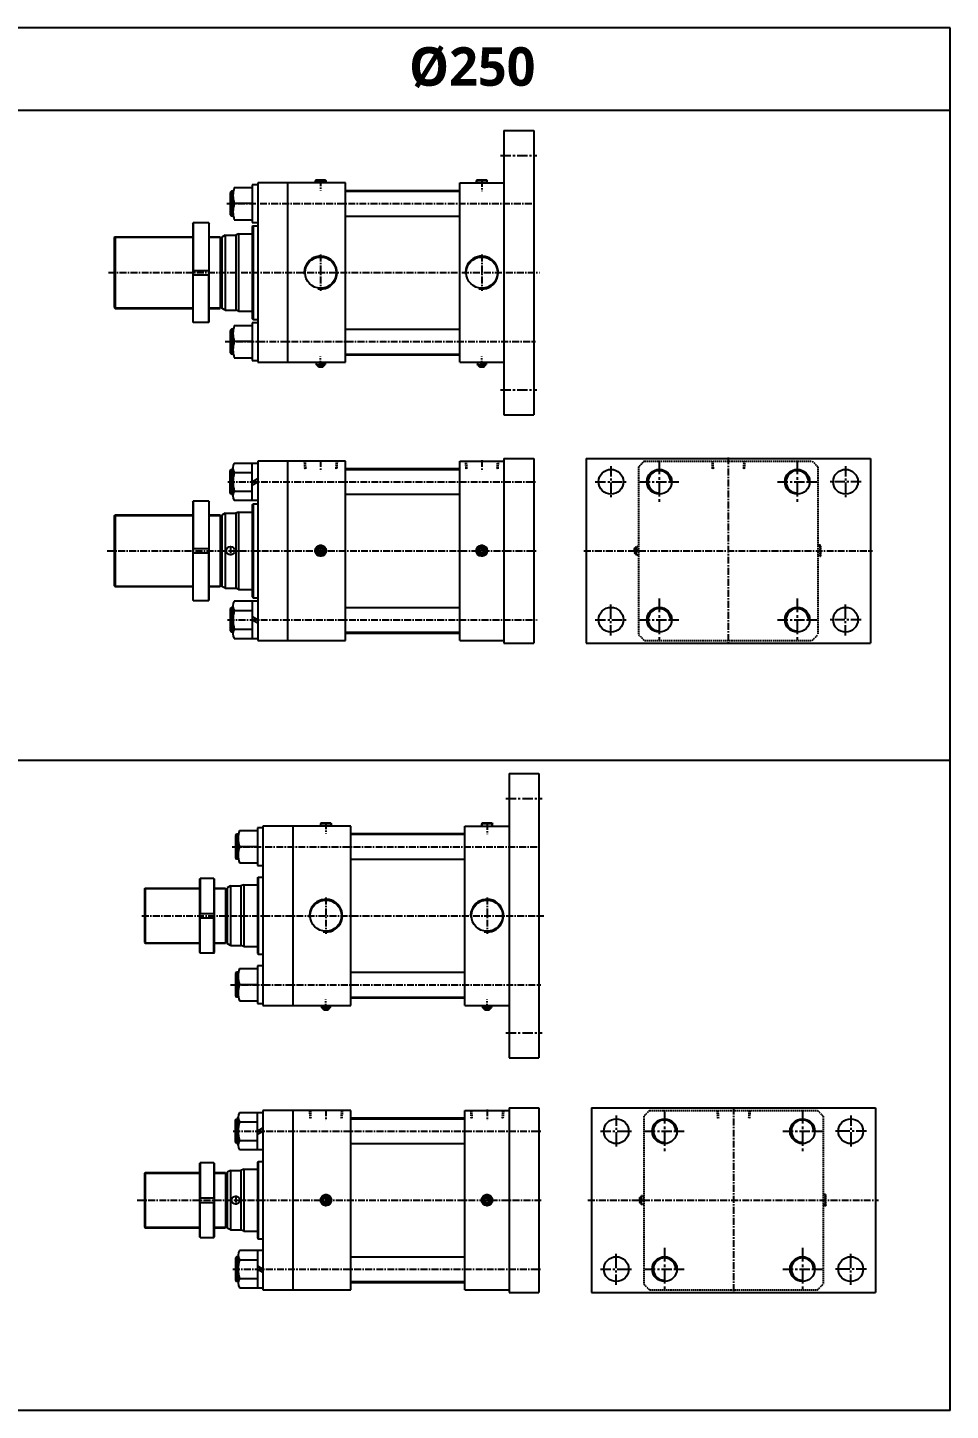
# Model space of a CAD drawing. Extents: x -819 to 29893, y -8942 to 3948.
# Drawn here: x 6461 to 8133, y 0 to 2506 of the extents above; entities that cross this region are included whole.
import ezdxf

# ---------------------------------------------------------------- set-up
doc = ezdxf.new("R2010")
doc.units = 0
doc.header["$LTSCALE"] = 10
doc.header["$MEASUREMENT"] = 0
for name, pattern in [('CENTER', [2, 1.25, -0.25, 0.25, -0.25]), ('CENTERX2', [4, 2.5, -0.5, 0.5, -0.5]), ('HIDDEN', [0.375, 0.25, -0.125])]:
    doc.linetypes.add(name, pattern=pattern)
doc.layers.get('0').update_dxf_attribs({"linetype": 'CONTINUOUS'})
for name, color, linetype in [('CEN', 1, 'CENTERX2'), ('DIM', 2, 'CONTINUOUS'), ('ML', 7, 'CONTINUOUS')]:
    doc.layers.add(name, color=color, linetype=linetype)
doc.styles.add('문자', font='romans.shx')

msp = doc.modelspace()

# ---------------------------------------------------------------- linework, layer by layer
for p, q in [((8133.3, 2505.7), (0, 2505.7)), ((8133.3, 0), (8133.3, 2505.7)), ((8133.3, 2355.7), (0, 2355.7)), ((8133.3, 1177.9), (0, 1177.9)), ((8133.3, 0), (0, 0))]:
    msp.add_line(p, q)
at = {"layer": 'CEN', "color": 1, "linetype": 'CENTER', "ltscale": 1.5}
for p, q in [((7318.3, 2274.3), (7384.3, 2274.3)), ((7318.3, 1849.3), (7384.3, 1849.3)), ((7518.4, 1711.2), (7518.4, 1654.2)), ((7943.4, 1711.2), (7943.4, 1654.2)), ((7489.9, 1682.7), (7546.9, 1682.7)), ((7570.4, 1682.7), (7641.3, 1682.7)), ((7820.4, 1682.7), (7891.3, 1682.7)), ((7971.9, 1682.7), (7914.9, 1682.7)), ((7518.4, 1404.2), (7518.4, 1461.2)), ((7943.4, 1404.2), (7943.4, 1461.2)), ((7489.9, 1432.7), (7546.9, 1432.7)), ((7570.4, 1432.7), (7641.3, 1432.7)), ((7820.4, 1432.7), (7891.3, 1432.7)), ((7971.9, 1432.7), (7914.9, 1432.7)), ((7327.8, 1108.9), (7393.8, 1108.9)), ((7327.8, 683.9), (7393.8, 683.9)), ((7527.9, 534.4), (7527.9, 477.4)), ((7952.9, 534.4), (7952.9, 477.4)), ((7499.4, 505.9), (7556.4, 505.9)), ((7579.9, 505.9), (7650.8, 505.9)), ((7829.9, 505.9), (7900.8, 505.9)), ((7981.4, 505.9), (7924.4, 505.9)), ((7527.9, 227.4), (7527.9, 284.4)), ((7952.9, 227.4), (7952.9, 284.4)), ((7499.4, 255.9), (7556.4, 255.9)), ((7579.9, 255.9), (7650.8, 255.9)), ((7829.9, 255.9), (7900.8, 255.9)), ((7981.4, 255.9), (7924.4, 255.9))]:
    msp.add_line(p, q, dxfattribs=at)
at = {"layer": 'CEN', "color": 1, "linetype": 'CENTER', "ltscale": 2}
for p, q in [((7605.9, 1721.3), (7605.9, 1644)), ((7855.9, 1721.3), (7855.9, 1644)), ((7605.9, 1471.3), (7605.9, 1394)), ((7855.9, 1471.3), (7855.9, 1394)), ((7615.4, 544.6), (7615.4, 467.3)), ((7865.4, 544.6), (7865.4, 467.3)), ((7615.4, 294.6), (7615.4, 217.3)), ((7865.4, 294.6), (7865.4, 217.3))]:
    msp.add_line(p, q, dxfattribs=at)
at = {"layer": 'DIM'}
for p, q in [((6828.3, 2207), (6833.6, 2207)), ((6828.3, 2166.5), (6833.6, 2166.5)), ((6828.3, 1957), (6833.6, 1957)), ((6828.3, 1916.5), (6833.6, 1916.5)), ((6828.3, 1702.9), (6833.3, 1702.9)), ((6868.3, 1682.7), (6878.3, 1688.4)), ((6868.3, 1676.9), (6878.3, 1682.7)), ((6828.3, 1662.4), (6833.3, 1662.4)), ((6828.3, 1452.9), (6833.3, 1452.9)), ((6868.3, 1438.4), (6878.3, 1432.7)), ((6868.3, 1432.7), (6878.3, 1426.9)), ((6828.3, 1412.4), (6833.3, 1412.4)), ((6837.8, 1041.7), (6843.1, 1041.7)), ((6837.8, 1001.2), (6843.1, 1001.2)), ((6837.8, 791.7), (6843.1, 791.7)), ((6837.8, 751.2), (6843.1, 751.2)), ((6837.8, 526.2), (6842.8, 526.2)), ((6877.8, 505.9), (6887.8, 511.7)), ((6877.8, 500.2), (6887.8, 505.9)), ((6837.8, 485.7), (6842.8, 485.7)), ((6837.8, 276.2), (6842.8, 276.2)), ((6877.8, 261.7), (6887.8, 255.9)), ((6877.8, 255.9), (6887.8, 250.2)), ((6837.8, 235.7), (6842.8, 235.7))]:
    msp.add_line(p, q, dxfattribs=at)
for centre in [(7605.9, 1682.7), (7855.9, 1682.7), (7605.9, 1432.7), (7855.9, 1432.7), (7615.4, 505.9), (7865.4, 505.9), (7615.4, 255.9), (7865.4, 255.9)]:
    msp.add_arc(centre, 20.2, 356.0356, 273.9644, dxfattribs=at)
at = {"layer": 'ML'}
for p, q in [((7324.3, 2319.3), (7324.3, 1804.3)), ((7324.3, 2319.3), (7378.3, 2319.3)), ((7378.3, 2319.3), (7378.3, 1804.3)), ((6830.5, 2209.3), (6828.3, 2207)), ((6828.3, 2207), (6828.3, 2166.5)), ((6830.5, 2209.3), (6830.5, 2164.3)), ((6834, 2209.3), (6830.5, 2209.3)), ((6835.8, 2216.2), (6868.3, 2216.2)), ((6868.3, 2220.8), (6868.3, 2152.8)), ((6878.3, 2220.8), (6868.3, 2220.8)), ((7037.3, 2224.3), (6878.3, 2224.3)), ((6878.3, 2224.3), (6878.3, 1899.3)), ((6932.3, 2224.3), (6932.3, 1899.3)), ((6983.3, 2229.3), (6982.3, 2228.3)), ((7002.3, 2228.3), (6982.3, 2228.3)), ((6982.3, 2228.3), (6982.3, 2224.3)), ((7001.3, 2229.3), (6983.3, 2229.3)), ((7001.3, 2229.3), (7002.3, 2228.3)), ((7002.3, 2224.3), (7002.3, 2228.3)), ((7037.3, 1899.3), (7037.3, 2224.3)), ((7037.3, 2210.8), (7244.3, 2210.8)), ((7244.3, 1899.3), (7244.3, 2224.3)), ((7244.3, 2224.3), (7324.3, 2224.3)), ((7275.3, 2229.3), (7274.3, 2228.3)), ((7294.3, 2228.3), (7274.3, 2228.3)), ((7274.3, 2228.3), (7274.3, 2224.3)), ((7293.3, 2229.3), (7275.3, 2229.3)), ((7293.3, 2229.3), (7294.3, 2228.3)), ((7294.3, 2224.3), (7294.3, 2228.3)), ((6833.3, 2201.5), (6833.3, 2172)), ((6868.3, 2186.8), (6835.8, 2186.8)), ((6828.3, 2166.5), (6830.5, 2164.3)), ((6834, 2164.3), (6830.5, 2164.3)), ((6835.8, 2157.3), (6868.3, 2157.3)), ((6760.4, 2150.8), (6761.4, 2151.8)), ((6760.4, 2150.8), (6760.4, 1972.8)), ((6761.4, 2151.8), (6761.4, 2065.8)), ((6789.4, 2151.8), (6761.4, 2151.8)), ((6789.4, 2151.8), (6789.4, 2065.8)), ((6789.4, 2151.8), (6790.4, 2150.8)), ((6790.4, 1972.8), (6790.4, 2150.8)), ((6843.3, 2131.8), (6838.3, 2129.8)), ((6843.3, 2131.8), (6843.3, 1991.8)), ((6843.3, 2131.8), (6868.3, 2131.8)), ((6868.3, 2152.8), (6878.3, 2152.8)), ((6868.3, 2145.3), (6869.8, 2146.8)), ((6868.3, 2145.3), (6868.3, 1978.3)), ((6869.8, 2146.8), (6869.8, 1976.8)), ((6869.8, 2146.8), (6878.3, 2146.8)), ((6618.3, 2125.3), (6619.8, 2126.8)), ((6618.3, 2125.3), (6618.3, 1998.3)), ((6619.8, 2126.8), (6619.8, 1996.8)), ((6619.8, 2126.8), (6760.4, 2126.8)), ((6790.4, 2126.8), (6810.3, 2126.8)), ((6810.3, 2126.8), (6810.3, 1996.8)), ((6810.3, 2125.3), (6813.3, 2125.3)), ((6819.3, 2129.8), (6813.3, 2126.3)), ((6813.3, 2126.3), (6813.3, 1997.2)), ((6819.3, 2129.8), (6819.3, 1993.8)), ((6819.3, 2129.8), (6838.3, 2129.8)), ((6838.3, 2129.8), (6838.3, 1993.8)), ((6760.4, 2065.8), (6790.4, 2065.8)), ((6760.4, 2057.8), (6790.4, 2057.8)), ((6761.4, 1971.8), (6761.4, 2057.8)), ((6789.4, 1971.8), (6789.4, 2057.8)), ((6618.3, 1998.3), (6619.8, 1996.8)), ((6619.8, 1996.8), (6760.4, 1996.8)), ((6790.4, 1996.8), (6810.3, 1996.8)), ((6810.3, 1998.3), (6813.3, 1998.3)), ((6819.3, 1993.8), (6813.3, 1997.2)), ((6819.3, 1993.8), (6838.3, 1993.8)), ((6843.3, 1991.8), (6838.3, 1993.8)), ((6843.3, 1991.8), (6868.3, 1991.8)), ((6760.4, 1972.8), (6761.4, 1971.8)), ((6761.4, 1971.8), (6789.4, 1971.8)), ((6789.4, 1971.8), (6790.4, 1972.8)), ((6830.5, 1959.3), (6828.3, 1957)), ((6828.3, 1957), (6828.3, 1916.5)), ((6830.5, 1959.3), (6830.5, 1914.3)), ((6834, 1959.3), (6830.5, 1959.3)), ((6835.8, 1966.2), (6868.3, 1966.2)), ((6868.3, 1978.3), (6869.8, 1976.8)), ((6868.3, 1970.8), (6868.3, 1902.8)), ((6878.3, 1970.8), (6868.3, 1970.8)), ((6869.8, 1976.8), (6878.3, 1976.8)), ((6833.3, 1951.5), (6833.3, 1922)), ((6868.3, 1936.8), (6835.8, 1936.8)), ((6828.3, 1916.5), (6830.5, 1914.3)), ((6834, 1914.3), (6830.5, 1914.3)), ((6835.8, 1907.3), (6868.3, 1907.3)), ((7037.3, 1912.8), (7244.3, 1912.8)), ((6868.3, 1902.8), (6878.3, 1902.8)), ((6878.3, 1899.3), (7037.3, 1899.3)), ((6984.3, 1899.3), (6984.3, 1895.3)), ((6984.3, 1895.3), (6991, 1895.3)), ((6985.3, 1894.3), (6984.3, 1895.3)), ((6985.3, 1894.3), (6999.3, 1894.3)), ((6987.3, 1894.3), (6987.3, 1892.3)), ((6988.3, 1891.3), (6987.3, 1892.3)), ((6987.3, 1892.3), (6997.3, 1892.3)), ((6988.3, 1891.3), (6996.3, 1891.3)), ((6991, 1894.3), (6991, 1899.3)), ((6993.6, 1894.3), (6993.6, 1899.3)), ((7000.3, 1895.3), (6993.6, 1895.3)), ((6996.3, 1891.3), (6997.3, 1892.3)), ((6997.3, 1894.3), (6997.3, 1892.3)), ((6999.3, 1894.3), (7000.3, 1895.3)), ((7000.3, 1899.3), (7000.3, 1895.3)), ((7244.3, 1899.3), (7324.3, 1899.3)), ((7276.3, 1899.3), (7276.3, 1895.3)), ((7277.3, 1894.3), (7276.3, 1895.3)), ((7276.3, 1895.3), (7283, 1895.3)), ((7277.3, 1894.3), (7291.3, 1894.3)), ((7279.3, 1894.3), (7279.3, 1892.3)), ((7279.3, 1892.3), (7289.3, 1892.3)), ((7280.3, 1891.3), (7279.3, 1892.3)), ((7280.3, 1891.3), (7288.3, 1891.3)), ((7283, 1894.3), (7283, 1899.3)), ((7285.6, 1894.3), (7285.6, 1899.3)), ((7292.3, 1895.3), (7285.6, 1895.3)), ((7288.3, 1891.3), (7289.3, 1892.3)), ((7289.3, 1894.3), (7289.3, 1892.3)), ((7291.3, 1894.3), (7292.3, 1895.3)), ((7292.3, 1899.3), (7292.3, 1895.3)), ((7324.3, 1804.3), (7378.3, 1804.3)), ((6828.3, 1702.9), (6830.5, 1705.2)), ((6830.5, 1660.2), (6830.5, 1705.2)), ((6833.3, 1705.2), (6830.5, 1705.2)), ((6833.3, 1657.2), (6833.3, 1708.2)), ((6835.8, 1716.7), (6878.3, 1716.7)), ((6868.3, 1648.7), (6868.3, 1716.7)), ((7037.3, 1720.2), (6878.3, 1720.2)), ((6878.3, 1720.2), (6878.3, 1395.2)), ((6932.3, 1720.2), (6932.3, 1395.2)), ((7037.3, 1720.2), (6932.3, 1720.2)), ((7037.3, 1395.2), (7037.3, 1720.2)), ((7037.3, 1706.7), (7244.3, 1706.7)), ((7244.3, 1395.2), (7244.3, 1720.2)), ((7244.3, 1720.2), (7324.3, 1720.2)), ((7324.3, 1725.2), (7324.3, 1390.2)), ((7324.3, 1725.2), (7378.3, 1725.2)), ((7378.3, 1725.2), (7378.3, 1390.2)), ((7473.4, 1725.2), (7988.4, 1725.2)), ((7473.4, 1725.2), (7473.4, 1390.2)), ((7988.4, 1725.2), (7988.4, 1390.2)), ((6828.3, 1662.4), (6828.3, 1702.9)), ((6835.8, 1699.7), (6868.3, 1699.7)), ((6830.5, 1660.2), (6828.3, 1662.4)), ((6833.3, 1660.2), (6830.5, 1660.2)), ((6835.8, 1665.7), (6868.3, 1665.7)), ((6760.4, 1646.7), (6761.4, 1647.7)), ((6760.4, 1646.7), (6760.4, 1468.7)), ((6789.4, 1647.7), (6761.4, 1647.7)), ((6761.4, 1647.7), (6761.4, 1561.7)), ((6789.4, 1647.7), (6790.4, 1646.7)), ((6789.4, 1647.7), (6789.4, 1561.7)), ((6790.4, 1468.7), (6790.4, 1646.7)), ((6878.3, 1648.7), (6835.8, 1648.7)), ((6868.3, 1641.2), (6869.8, 1642.7)), ((6868.3, 1641.2), (6868.3, 1474.2)), ((6869.8, 1642.7), (6869.8, 1472.7)), ((6869.8, 1642.7), (6878.3, 1642.7)), ((6618.3, 1621.2), (6619.8, 1622.7)), ((6618.3, 1621.2), (6618.3, 1494.2)), ((6619.8, 1622.7), (6760.4, 1622.7)), ((6619.8, 1622.7), (6619.8, 1492.7)), ((6790.4, 1622.7), (6810.3, 1622.7)), ((6810.3, 1622.7), (6810.3, 1492.7)), ((6810.3, 1621.2), (6813.3, 1621.2)), ((6819.3, 1625.7), (6813.3, 1622.2)), ((6813.3, 1622.2), (6813.3, 1493.1)), ((6819.3, 1625.7), (6838.3, 1625.7)), ((6819.3, 1625.7), (6819.3, 1489.7)), ((6843.3, 1627.7), (6838.3, 1625.7)), ((6838.3, 1625.7), (6838.3, 1489.7)), ((6843.3, 1627.7), (6843.3, 1487.7)), ((6843.3, 1627.7), (6868.3, 1627.7)), ((6760.4, 1561.7), (6790.4, 1561.7)), ((6760.4, 1553.7), (6790.4, 1553.7)), ((6761.4, 1467.7), (6761.4, 1553.7)), ((6789.4, 1467.7), (6789.4, 1553.7)), ((6991, 1565.6), (6984.4, 1559)), ((6984.4, 1556.4), (6991, 1549.8)), ((6993.6, 1565.6), (7000.2, 1559)), ((7000.2, 1556.4), (6993.6, 1549.8)), ((7283, 1565.6), (7276.4, 1559)), ((7276.4, 1556.4), (7283, 1549.8)), ((7285.6, 1565.6), (7292.2, 1559)), ((7292.2, 1556.4), (7285.6, 1549.8)), ((6618.3, 1494.2), (6619.8, 1492.7)), ((6619.8, 1492.7), (6760.4, 1492.7)), ((6790.4, 1492.7), (6810.3, 1492.7)), ((6810.3, 1494.2), (6813.3, 1494.2)), ((6819.3, 1489.7), (6813.3, 1493.1)), ((6819.3, 1489.7), (6838.3, 1489.7)), ((6843.3, 1487.7), (6838.3, 1489.7)), ((6843.3, 1487.7), (6868.3, 1487.7)), ((6760.4, 1468.7), (6761.4, 1467.7)), ((6761.4, 1467.7), (6789.4, 1467.7)), ((6789.4, 1467.7), (6790.4, 1468.7)), ((6830.5, 1455.2), (6828.3, 1452.9)), ((6830.5, 1455.2), (6830.5, 1410.2)), ((6833.3, 1455.2), (6830.5, 1455.2)), ((6833.3, 1458.2), (6833.3, 1407.2)), ((6878.3, 1466.7), (6835.8, 1466.7)), ((6868.3, 1474.2), (6869.8, 1472.7)), ((6868.3, 1466.7), (6868.3, 1398.7)), ((6869.8, 1472.7), (6878.3, 1472.7)), ((6828.3, 1452.9), (6828.3, 1412.4)), ((6835.8, 1449.7), (6868.3, 1449.7)), ((6828.3, 1412.4), (6830.5, 1410.2)), ((6833.3, 1410.2), (6830.5, 1410.2)), ((6835.8, 1415.7), (6868.3, 1415.7)), ((7037.3, 1408.7), (7244.3, 1408.7)), ((6835.8, 1398.7), (6878.3, 1398.7)), ((6878.3, 1395.2), (7037.3, 1395.2)), ((7244.3, 1395.2), (7324.3, 1395.2)), ((7324.3, 1390.2), (7378.3, 1390.2)), ((7473.4, 1390.2), (7988.4, 1390.2)), ((7333.8, 1153.9), (7333.8, 638.9)), ((7333.8, 1153.9), (7387.8, 1153.9)), ((7387.8, 1153.9), (7387.8, 638.9)), ((6877.8, 1055.4), (6877.8, 987.4)), ((6887.8, 1055.4), (6877.8, 1055.4)), ((7046.8, 1058.9), (6887.8, 1058.9)), ((6887.8, 1058.9), (6887.8, 733.9)), ((6941.8, 1058.9), (6941.8, 733.9)), ((6992.8, 1063.9), (6991.8, 1062.9)), ((7011.8, 1062.9), (6991.8, 1062.9)), ((6991.8, 1062.9), (6991.8, 1058.9)), ((7010.8, 1063.9), (6992.8, 1063.9)), ((7010.8, 1063.9), (7011.8, 1062.9)), ((7011.8, 1058.9), (7011.8, 1062.9)), ((7046.8, 733.9), (7046.8, 1058.9)), ((7253.8, 733.9), (7253.8, 1058.9)), ((7253.8, 1058.9), (7333.8, 1058.9)), ((7284.8, 1063.9), (7283.8, 1062.9)), ((7303.8, 1062.9), (7283.8, 1062.9)), ((7283.8, 1062.9), (7283.8, 1058.9)), ((7302.8, 1063.9), (7284.8, 1063.9)), ((7302.8, 1063.9), (7303.8, 1062.9)), ((7303.8, 1058.9), (7303.8, 1062.9)), ((6840, 1043.9), (6837.8, 1041.7)), ((6837.8, 1041.7), (6837.8, 1001.2)), ((6840, 1043.9), (6840, 998.9)), ((6843.5, 1043.9), (6840, 1043.9)), ((6842.8, 1036.2), (6842.8, 1006.7)), ((6845.3, 1050.9), (6877.8, 1050.9)), ((7046.8, 1045.4), (7253.8, 1045.4)), ((6877.8, 1021.4), (6845.3, 1021.4)), ((6837.8, 1001.2), (6840, 998.9)), ((6843.5, 998.9), (6840, 998.9)), ((6845.3, 992), (6877.8, 992)), ((6877.8, 987.4), (6887.8, 987.4)), ((6772.9, 962.9), (6773.9, 963.9)), ((6772.9, 962.9), (6772.9, 829.9)), ((6773.9, 963.9), (6773.9, 900.4)), ((6798.9, 963.9), (6773.9, 963.9)), ((6798.9, 963.9), (6798.9, 900.4)), ((6798.9, 963.9), (6799.9, 962.9)), ((6799.9, 829.9), (6799.9, 962.9)), ((6852.8, 952.4), (6847.8, 950.4)), ((6852.8, 952.4), (6852.8, 840.4)), ((6852.8, 952.4), (6877.8, 952.4)), ((6877.8, 964.9), (6879.3, 966.4)), ((6877.8, 964.9), (6877.8, 827.9)), ((6879.3, 966.4), (6879.3, 826.4)), ((6879.3, 966.4), (6887.8, 966.4)), ((6672.8, 944.9), (6674.3, 946.4)), ((6672.8, 944.9), (6672.8, 847.9)), ((6674.3, 946.4), (6772.9, 946.4)), ((6674.3, 946.4), (6674.3, 846.4)), ((6799.9, 946.4), (6819.8, 946.4)), ((6819.8, 946.4), (6819.8, 846.4)), ((6819.8, 944.9), (6822.8, 944.9)), ((6828.8, 950.4), (6822.8, 947)), ((6822.8, 947), (6822.8, 845.9)), ((6828.8, 950.4), (6828.8, 842.4)), ((6828.8, 950.4), (6847.8, 950.4)), ((6847.8, 950.4), (6847.8, 842.4)), ((6772.9, 900.4), (6799.9, 900.4)), ((6772.9, 892.4), (6799.9, 892.4)), ((6773.9, 828.9), (6773.9, 892.4)), ((6798.9, 828.9), (6798.9, 892.4)), ((6672.8, 847.9), (6674.3, 846.4)), ((6674.3, 846.4), (6772.9, 846.4)), ((6773.9, 828.9), (6772.9, 829.9)), ((6773.9, 828.9), (6798.9, 828.9)), ((6798.9, 828.9), (6799.9, 829.9)), ((6799.9, 846.4), (6819.8, 846.4)), ((6819.8, 847.9), (6822.8, 847.9)), ((6828.8, 842.4), (6822.8, 845.9)), ((6828.8, 842.4), (6847.8, 842.4)), ((6852.8, 840.4), (6847.8, 842.4)), ((6852.8, 840.4), (6877.8, 840.4)), ((6877.8, 827.9), (6879.3, 826.4)), ((6877.8, 805.4), (6877.8, 737.4)), ((6887.8, 805.4), (6877.8, 805.4)), ((6879.3, 826.4), (6887.8, 826.4)), ((6840, 793.9), (6837.8, 791.7)), ((6837.8, 791.7), (6837.8, 751.2)), ((6840, 793.9), (6840, 748.9)), ((6843.5, 793.9), (6840, 793.9)), ((6842.8, 786.2), (6842.8, 756.7)), ((6845.3, 800.9), (6877.8, 800.9)), ((6877.8, 771.4), (6845.3, 771.4)), ((6837.8, 751.2), (6840, 748.9)), ((6843.5, 748.9), (6840, 748.9)), ((6845.3, 742), (6877.8, 742)), ((6877.8, 737.4), (6887.8, 737.4)), ((6887.8, 733.9), (7046.8, 733.9)), ((6993.8, 733.9), (6993.8, 729.9)), ((6993.8, 729.9), (7000.5, 729.9)), ((6994.8, 728.9), (6993.8, 729.9)), ((6994.8, 728.9), (7008.8, 728.9)), ((6996.8, 728.9), (6996.8, 726.9)), ((6997.8, 725.9), (6996.8, 726.9)), ((6996.8, 726.9), (7006.8, 726.9)), ((7000.5, 728.9), (7000.5, 733.9)), ((7003.1, 728.9), (7003.1, 733.9)), ((7009.8, 729.9), (7003.1, 729.9)), ((7005.8, 725.9), (7006.8, 726.9)), ((7006.8, 728.9), (7006.8, 726.9)), ((7008.8, 728.9), (7009.8, 729.9)), ((7009.8, 733.9), (7009.8, 729.9)), ((7046.8, 747.4), (7253.8, 747.4)), ((7253.8, 733.9), (7333.8, 733.9)), ((7285.8, 733.9), (7285.8, 729.9)), ((7286.8, 728.9), (7285.8, 729.9)), ((7285.8, 729.9), (7292.5, 729.9)), ((7286.8, 728.9), (7300.8, 728.9)), ((7288.8, 728.9), (7288.8, 726.9)), ((7288.8, 726.9), (7298.8, 726.9)), ((7289.8, 725.9), (7288.8, 726.9)), ((7292.5, 728.9), (7292.5, 733.9)), ((7295.1, 728.9), (7295.1, 733.9)), ((7301.8, 729.9), (7295.1, 729.9)), ((7297.8, 725.9), (7298.8, 726.9)), ((7298.8, 728.9), (7298.8, 726.9)), ((7300.8, 728.9), (7301.8, 729.9)), ((7301.8, 733.9), (7301.8, 729.9)), ((6997.8, 725.9), (7005.8, 725.9)), ((7289.8, 725.9), (7297.8, 725.9)), ((7333.8, 638.9), (7387.8, 638.9)), ((6837.8, 526.2), (6840, 528.4)), ((6840, 483.4), (6840, 528.4)), ((6842.8, 528.4), (6840, 528.4)), ((6842.8, 480.4), (6842.8, 531.4)), ((6845.3, 539.9), (6887.8, 539.9)), ((6877.8, 471.9), (6877.8, 539.9)), ((7046.8, 543.4), (6887.8, 543.4)), ((6887.8, 543.4), (6887.8, 218.4)), ((6941.8, 543.4), (6941.8, 218.4)), ((7046.8, 543.4), (6941.8, 543.4)), ((7046.8, 218.4), (7046.8, 543.4)), ((7046.8, 529.9), (7253.8, 529.9)), ((7253.8, 218.4), (7253.8, 543.4)), ((7253.8, 543.4), (7333.8, 543.4)), ((7333.8, 548.4), (7333.8, 213.4)), ((7333.8, 548.4), (7387.8, 548.4)), ((7387.8, 548.4), (7387.8, 213.4)), ((7482.9, 548.4), (7997.9, 548.4)), ((7482.9, 548.4), (7482.9, 213.4)), ((7997.9, 548.4), (7997.9, 213.4)), ((6837.8, 485.7), (6837.8, 526.2)), ((6845.3, 522.9), (6877.8, 522.9)), ((6840, 483.4), (6837.8, 485.7)), ((6842.8, 483.4), (6840, 483.4)), ((6845.3, 488.9), (6877.8, 488.9)), ((6887.8, 471.9), (6845.3, 471.9)), ((6672.8, 429.4), (6674.3, 430.9)), ((6672.8, 429.4), (6672.8, 332.4)), ((6674.3, 430.9), (6772.9, 430.9)), ((6674.3, 430.9), (6674.3, 330.9)), ((6772.9, 447.4), (6773.9, 448.4)), ((6772.9, 447.4), (6772.9, 314.4)), ((6773.9, 448.4), (6773.9, 384.9)), ((6798.9, 448.4), (6773.9, 448.4)), ((6798.9, 448.4), (6798.9, 384.9)), ((6798.9, 448.4), (6799.9, 447.4)), ((6799.9, 314.4), (6799.9, 447.4)), ((6799.9, 430.9), (6819.8, 430.9)), ((6819.8, 430.9), (6819.8, 330.9)), ((6819.8, 429.4), (6822.8, 429.4)), ((6828.8, 434.9), (6822.8, 431.5)), ((6822.8, 431.5), (6822.8, 330.4)), ((6828.8, 434.9), (6847.8, 434.9)), ((6828.8, 434.9), (6828.8, 326.9)), ((6852.8, 436.9), (6847.8, 434.9)), ((6847.8, 434.9), (6847.8, 326.9)), ((6852.8, 436.9), (6877.8, 436.9)), ((6852.8, 436.9), (6852.8, 324.9)), ((6877.8, 449.4), (6879.3, 450.9)), ((6877.8, 449.4), (6877.8, 312.4)), ((6879.3, 450.9), (6879.3, 310.9)), ((6879.3, 450.9), (6887.8, 450.9)), ((6772.9, 384.9), (6799.9, 384.9)), ((6772.9, 376.9), (6799.9, 376.9)), ((6773.9, 313.4), (6773.9, 376.9)), ((6798.9, 313.4), (6798.9, 376.9)), ((7000.5, 388.8), (6993.9, 382.2)), ((6993.9, 379.6), (7000.5, 373)), ((7003.1, 388.8), (7009.7, 382.2)), ((7009.7, 379.6), (7003.1, 373)), ((7292.5, 388.8), (7285.9, 382.2)), ((7285.9, 379.6), (7292.5, 373)), ((7295.1, 388.8), (7301.7, 382.2)), ((7301.7, 379.6), (7295.1, 373)), ((6672.8, 332.4), (6674.3, 330.9)), ((6674.3, 330.9), (6772.9, 330.9)), ((6799.9, 330.9), (6819.8, 330.9)), ((6819.8, 332.4), (6822.8, 332.4)), ((6828.8, 326.9), (6822.8, 330.4)), ((6828.8, 326.9), (6847.8, 326.9)), ((6852.8, 324.9), (6847.8, 326.9)), ((6773.9, 313.4), (6772.9, 314.4)), ((6773.9, 313.4), (6798.9, 313.4)), ((6798.9, 313.4), (6799.9, 314.4)), ((6852.8, 324.9), (6877.8, 324.9)), ((6877.8, 312.4), (6879.3, 310.9)), ((6879.3, 310.9), (6887.8, 310.9)), ((6840, 278.4), (6837.8, 276.2)), ((6837.8, 276.2), (6837.8, 235.7)), ((6840, 278.4), (6840, 233.4)), ((6842.8, 278.4), (6840, 278.4)), ((6842.8, 281.4), (6842.8, 230.4)), ((6887.8, 289.9), (6845.3, 289.9)), ((6877.8, 289.9), (6877.8, 221.9)), ((6845.3, 272.9), (6877.8, 272.9)), ((6837.8, 235.7), (6840, 233.4)), ((6842.8, 233.4), (6840, 233.4)), ((6845.3, 238.9), (6877.8, 238.9)), ((7046.8, 231.9), (7253.8, 231.9)), ((6845.3, 221.9), (6887.8, 221.9)), ((6887.8, 218.4), (7046.8, 218.4)), ((7253.8, 218.4), (7333.8, 218.4)), ((7333.8, 213.4), (7387.8, 213.4)), ((7482.9, 213.4), (7997.9, 213.4))]:
    msp.add_line(p, q, dxfattribs=at)
at = {"layer": 'ML', "color": 1, "linetype": 'CENTER'}
for p, q in [((6992.3, 2231.1), (6992.3, 2210.7)), ((7284.3, 2229.9), (7284.3, 2209.5)), ((6822.5, 2186.8), (7379.3, 2186.8)), ((6992.3, 2094.5), (6992.3, 2029)), ((7284.3, 2094.5), (7284.3, 2029)), ((6608, 2061.8), (7388.8, 2061.8)), ((6819.3, 1936.8), (7381.8, 1936.8)), ((6992.3, 1889.3), (6992.3, 1909.7)), ((7284.3, 1889.3), (7284.3, 1909.7)), ((6992.3, 1722.1), (6992.3, 1701.7)), ((7284.3, 1722.1), (7284.3, 1701.7)), ((7730.9, 1726.9), (7730.9, 1388.7)), ((6824.2, 1682.7), (7384, 1682.7)), ((6605.5, 1557.7), (7383.8, 1557.7)), ((6828.8, 1565.9), (6828.8, 1549.4)), ((6992.3, 1568.7), (6992.3, 1546.7)), ((7284.3, 1568.7), (7284.3, 1546.7)), ((7469.3, 1557.7), (7992, 1557.7)), ((6823.7, 1432.7), (7384.8, 1432.7)), ((7001.8, 1065.8), (7001.8, 1045.4)), ((7293.8, 1064.6), (7293.8, 1044.2)), ((6832, 1021.4), (7388.8, 1021.4)), ((7001.8, 929.2), (7001.8, 863.7)), ((7293.8, 929.2), (7293.8, 863.7)), ((6668.4, 896.4), (7397, 896.4)), ((6828.8, 771.4), (7391.3, 771.4)), ((7001.8, 724), (7001.8, 744.4)), ((7293.8, 724), (7293.8, 744.4)), ((7001.8, 545.4), (7001.8, 525)), ((7293.8, 545.4), (7293.8, 525)), ((7740.4, 548.6), (7740.4, 211.9)), ((6833.7, 505.9), (7393.5, 505.9)), ((6660, 380.9), (7391.6, 380.9)), ((6838.3, 389.2), (6838.3, 372.7)), ((7001.8, 391.9), (7001.8, 369.9)), ((7293.8, 391.9), (7293.8, 369.9)), ((7476.4, 380.9), (8002.9, 380.9)), ((6833.2, 255.9), (7391.3, 255.9))]:
    msp.add_line(p, q, dxfattribs=at)
at = {"layer": 'ML', "color": 2}
for p, q in [((6982.8, 2228.8), (6982.8, 2224.3)), ((7001.8, 2224.3), (7001.8, 2228.8)), ((7274.8, 2228.8), (7274.8, 2224.3)), ((7293.8, 2224.3), (7293.8, 2228.8)), ((6618.8, 2125.8), (6760.4, 2125.8)), ((6790.4, 2125.8), (6810.3, 2125.8)), ((6618.8, 1997.8), (6760.4, 1997.8)), ((6790.4, 1997.8), (6810.3, 1997.8)), ((6987.8, 1894.3), (6987.8, 1891.8)), ((6996.8, 1894.3), (6996.8, 1891.8)), ((7279.8, 1894.3), (7279.8, 1891.8)), ((7288.8, 1894.3), (7288.8, 1891.8)), ((6618.8, 1621.7), (6760.4, 1621.7)), ((6790.4, 1621.7), (6810.3, 1621.7)), ((6618.8, 1493.7), (6760.4, 1493.7)), ((6790.4, 1493.7), (6810.3, 1493.7)), ((6992.3, 1063.4), (6992.3, 1058.9)), ((7011.3, 1058.9), (7011.3, 1063.4)), ((7284.3, 1063.4), (7284.3, 1058.9)), ((7303.3, 1058.9), (7303.3, 1063.4)), ((6673.3, 945.4), (6772.9, 945.4)), ((6799.9, 945.4), (6819.8, 945.4)), ((6673.3, 847.4), (6772.9, 847.4)), ((6799.9, 847.4), (6819.8, 847.4)), ((6997.3, 728.9), (6997.3, 726.4)), ((7006.3, 728.9), (7006.3, 726.4)), ((7289.3, 728.9), (7289.3, 726.4)), ((7298.3, 728.9), (7298.3, 726.4)), ((6673.3, 429.9), (6772.9, 429.9)), ((6799.9, 429.9), (6819.8, 429.9)), ((6673.3, 331.9), (6772.9, 331.9)), ((6799.9, 331.9), (6819.8, 331.9))]:
    msp.add_line(p, q, dxfattribs=at)
at = {"layer": 'ML', "color": 7, "linetype": 'Continuous'}
for p, q in [((7037.3, 2209.3), (7244.3, 2209.3)), ((7037.3, 2164.3), (7244.3, 2164.3)), ((7037.3, 1959.3), (7244.3, 1959.3)), ((7037.3, 1914.3), (7244.3, 1914.3)), ((7037.3, 1705.2), (7244.3, 1705.2)), ((7037.3, 1660.2), (7244.3, 1660.2)), ((7037.3, 1455.2), (7244.3, 1455.2)), ((7037.3, 1410.2), (7244.3, 1410.2)), ((7046.8, 1043.9), (7253.8, 1043.9)), ((7046.8, 998.9), (7253.8, 998.9)), ((7046.8, 793.9), (7253.8, 793.9)), ((7046.8, 748.9), (7253.8, 748.9)), ((7046.8, 528.4), (7253.8, 528.4)), ((7046.8, 483.4), (7253.8, 483.4)), ((7046.8, 278.4), (7253.8, 278.4)), ((7046.8, 233.4), (7253.8, 233.4))]:
    msp.add_line(p, q, dxfattribs=at)
at = {"layer": 'ML', "color": 6, "linetype": 'HIDDEN'}
for p, q in [((6962.5, 1720.2), (6963.4, 1705.2)), ((6963.9, 1720.2), (6964.9, 1705.2)), ((7020.6, 1720.2), (7019.6, 1705.2)), ((7022.1, 1720.2), (7021.1, 1705.2)), ((7254.5, 1720.2), (7255.4, 1705.2)), ((7255.9, 1720.2), (7256.9, 1705.2)), ((7312.6, 1720.2), (7311.6, 1705.2)), ((7314.1, 1720.2), (7313.1, 1705.2)), ((7568.4, 1709.6), (7568.4, 1405.7)), ((7578.9, 1720.2), (7882.8, 1720.2)), ((7701.1, 1720.2), (7702, 1705.2)), ((7702.5, 1720.2), (7703.5, 1705.2)), ((7759.2, 1720.2), (7758.2, 1705.2)), ((7760.7, 1720.2), (7759.7, 1705.2)), ((7893.4, 1709.6), (7893.4, 1405.7)), ((7560.4, 1561.7), (7561.4, 1562.7)), ((7560.4, 1561.7), (7560.4, 1553.7)), ((7560.4, 1553.7), (7561.4, 1552.7)), ((7563.4, 1562.2), (7560.9, 1562.2)), ((7561.4, 1562.7), (7561.4, 1552.7)), ((7563.4, 1562.7), (7561.4, 1562.7)), ((7563.4, 1564.7), (7564.4, 1565.7)), ((7563.4, 1564.7), (7563.4, 1550.7)), ((7563.4, 1559), (7568.4, 1559)), ((7563.4, 1556.4), (7568.4, 1556.4)), ((7564.4, 1565.7), (7564.4, 1559)), ((7568.4, 1565.7), (7564.4, 1565.7)), ((7564.4, 1549.7), (7564.4, 1556.4)), ((7897.4, 1567.7), (7893.4, 1567.7)), ((7897.9, 1567.2), (7893.4, 1567.2)), ((7897.4, 1547.7), (7897.4, 1567.7)), ((7898.4, 1566.7), (7897.4, 1567.7)), ((7898.4, 1548.7), (7898.4, 1566.7)), ((7563.4, 1553.2), (7560.9, 1553.2)), ((7563.4, 1552.7), (7561.4, 1552.7)), ((7563.4, 1550.7), (7564.4, 1549.7)), ((7568.4, 1549.7), (7564.4, 1549.7)), ((7893.4, 1548.2), (7897.9, 1548.2)), ((7893.4, 1547.7), (7897.4, 1547.7)), ((7898.4, 1548.7), (7897.4, 1547.7)), ((7578.9, 1395.2), (7882.8, 1395.2)), ((6972, 543.4), (6972.9, 528.4)), ((6973.5, 543.4), (6974.4, 528.4)), ((7030.1, 543.4), (7029.1, 528.4)), ((7031.6, 543.4), (7030.6, 528.4)), ((7264, 543.4), (7264.9, 528.4)), ((7265.5, 543.4), (7266.4, 528.4)), ((7322.1, 543.4), (7321.1, 528.4)), ((7323.6, 543.4), (7322.6, 528.4)), ((7577.9, 532.9), (7577.9, 228.9)), ((7588.4, 543.4), (7892.4, 543.4)), ((7710.6, 543.4), (7711.5, 528.4)), ((7712, 543.4), (7713, 528.4)), ((7768.7, 543.4), (7767.7, 528.4)), ((7770.2, 543.4), (7769.2, 528.4)), ((7902.9, 532.9), (7902.9, 228.9)), ((7569.9, 384.9), (7570.9, 385.9)), ((7569.9, 384.9), (7569.9, 376.9)), ((7569.9, 376.9), (7570.9, 375.9)), ((7572.9, 385.4), (7570.4, 385.4)), ((7572.9, 376.4), (7570.4, 376.4)), ((7570.9, 385.9), (7570.9, 375.9)), ((7572.9, 385.9), (7570.9, 385.9)), ((7572.9, 375.9), (7570.9, 375.9)), ((7572.9, 387.9), (7573.9, 388.9)), ((7572.9, 387.9), (7572.9, 373.9)), ((7572.9, 382.2), (7577.9, 382.2)), ((7572.9, 379.6), (7577.9, 379.6)), ((7573.9, 388.9), (7573.9, 382.2)), ((7577.9, 388.9), (7573.9, 388.9)), ((7573.9, 372.9), (7573.9, 379.6)), ((7906.9, 390.9), (7902.9, 390.9)), ((7907.4, 390.4), (7902.9, 390.4)), ((7906.9, 370.9), (7906.9, 390.9)), ((7907.9, 389.9), (7906.9, 390.9)), ((7907.9, 371.9), (7907.9, 389.9)), ((7572.9, 373.9), (7573.9, 372.9)), ((7577.9, 372.9), (7573.9, 372.9)), ((7902.9, 371.4), (7907.4, 371.4)), ((7902.9, 370.9), (7906.9, 370.9)), ((7907.9, 371.9), (7906.9, 370.9)), ((7588.4, 218.4), (7892.4, 218.4))]:
    msp.add_line(p, q, dxfattribs=at)
at = {"layer": 'ML'}
for centre, radius in [((6992.3, 2061.8), 28.3), ((7284.3, 2061.8), 28.3), ((7518.4, 1682.7), 22.5), ((7605.9, 1682.7), 22.5), ((7855.9, 1682.7), 22.5), ((7943.4, 1682.7), 22.5), ((6828.8, 1557.7), 7.5), ((6992.3, 1557.7), 10), ((6992.3, 1557.7), 8), ((6992.3, 1557.7), 4.5), ((7284.3, 1557.7), 10), ((7284.3, 1557.7), 8), ((7284.3, 1557.7), 4.5), ((7518.4, 1432.7), 22.5), ((7605.9, 1432.7), 22.5), ((7855.9, 1432.7), 22.5), ((7943.4, 1432.7), 22.5), ((7001.8, 896.4), 28.3), ((7293.8, 896.4), 28.3), ((7527.9, 505.9), 22.5), ((7615.4, 505.9), 22.5), ((7865.4, 505.9), 22.5), ((7952.9, 505.9), 22.5), ((6838.3, 380.9), 7.5), ((7001.8, 380.9), 10), ((7001.8, 380.9), 8), ((7001.8, 380.9), 4.5), ((7293.8, 380.9), 10), ((7293.8, 380.9), 8), ((7293.8, 380.9), 4.5), ((7527.9, 255.9), 22.5), ((7615.4, 255.9), 22.5), ((7865.4, 255.9), 22.5), ((7952.9, 255.9), 22.5)]:
    msp.add_circle(centre, radius, dxfattribs=at)
for centre, radius, start, end in [((6877.9, 2201.5), 44.6, 160.7252, 199.2748), ((6877.9, 2172), 44.6, 160.7252, 199.2748), ((6877.9, 1951.5), 44.6, 160.7252, 199.2748), ((6877.9, 1922), 44.6, 160.7252, 199.2748), ((6849, 1708.2), 15.7, 147.2209, 212.7791), ((6892.3, 1682.7), 59, 163.2682, 196.7318), ((6849, 1657.2), 15.7, 147.2209, 212.7791), ((6849, 1458.2), 15.7, 147.2209, 212.7791), ((6892.3, 1432.7), 59, 163.2682, 196.7318), ((6849, 1407.2), 15.7, 147.2209, 212.7791), ((6887.4, 1036.2), 44.6, 160.7252, 199.2748), ((6887.4, 1006.7), 44.6, 160.7252, 199.2748), ((6887.4, 786.2), 44.6, 160.7252, 199.2748), ((6887.4, 756.7), 44.6, 160.7252, 199.2748), ((6858.5, 531.4), 15.7, 147.2209, 212.7791), ((6901.8, 505.9), 59, 163.2682, 196.7318), ((6858.5, 480.4), 15.7, 147.2209, 212.7791), ((6858.5, 281.4), 15.7, 147.2209, 212.7791), ((6901.8, 255.9), 59, 163.2682, 196.7318), ((6858.5, 230.4), 15.7, 147.2209, 212.7791)]:
    msp.add_arc(centre, radius, start, end, dxfattribs=at)
at = {"layer": 'ML', "color": 2}
for centre, radius, start, end in [((6992.3, 2061.8), 29.8, 260.1793, 185.8112), ((7284.3, 2061.8), 29.8, 260.1793, 185.8112), ((6992.3, 1557.7), 9.5, 261.4114, 188.1478), ((6992.3, 1557.7), 5, 257.904, 186.2569), ((7284.3, 1557.7), 9.5, 261.4114, 188.1478), ((7284.3, 1557.7), 5, 257.904, 186.2569), ((7001.8, 896.4), 29.8, 260.1793, 185.8112), ((7293.8, 896.4), 29.8, 260.1793, 185.8112), ((7001.8, 380.9), 9.5, 261.4114, 188.1478), ((7001.8, 380.9), 5, 257.904, 186.2569), ((7293.8, 380.9), 9.5, 261.4114, 188.1478), ((7293.8, 380.9), 5, 257.904, 186.2569)]:
    msp.add_arc(centre, radius, start, end, dxfattribs=at)
at = {"layer": 'ML', "color": 6, "linetype": 'HIDDEN'}
for centre, start, end in [((7730.9, 1557.7), 133.0853, 136.9147), ((7730.9, 1557.7), 43.0853, 46.9147), ((7730.9, 1557.7), 223.0853, 226.9147), ((7730.9, 1557.7), 313.0853, 316.9147), ((7740.4, 380.9), 133.0853, 136.9147), ((7740.4, 380.9), 43.0853, 46.9147), ((7740.4, 380.9), 223.0853, 226.9147), ((7740.4, 380.9), 313.0853, 316.9147)]:
    msp.add_arc(centre, 222.5, start, end, dxfattribs=at)

# ---------------------------------------------------------------- texts
at = {"insert": (7152.5, 2470.3), "char_height": 70, "attachment_point": 1, "style": '문자'}
msp.add_mtext_dynamic_manual_height_columns('{\\fMalgun Gothic|b1|i0|c129|p50;%%C250}', width=124.533, gutter_width=16, heights=[0], dxfattribs=at)

doc.saveas('drawing.dxf')
